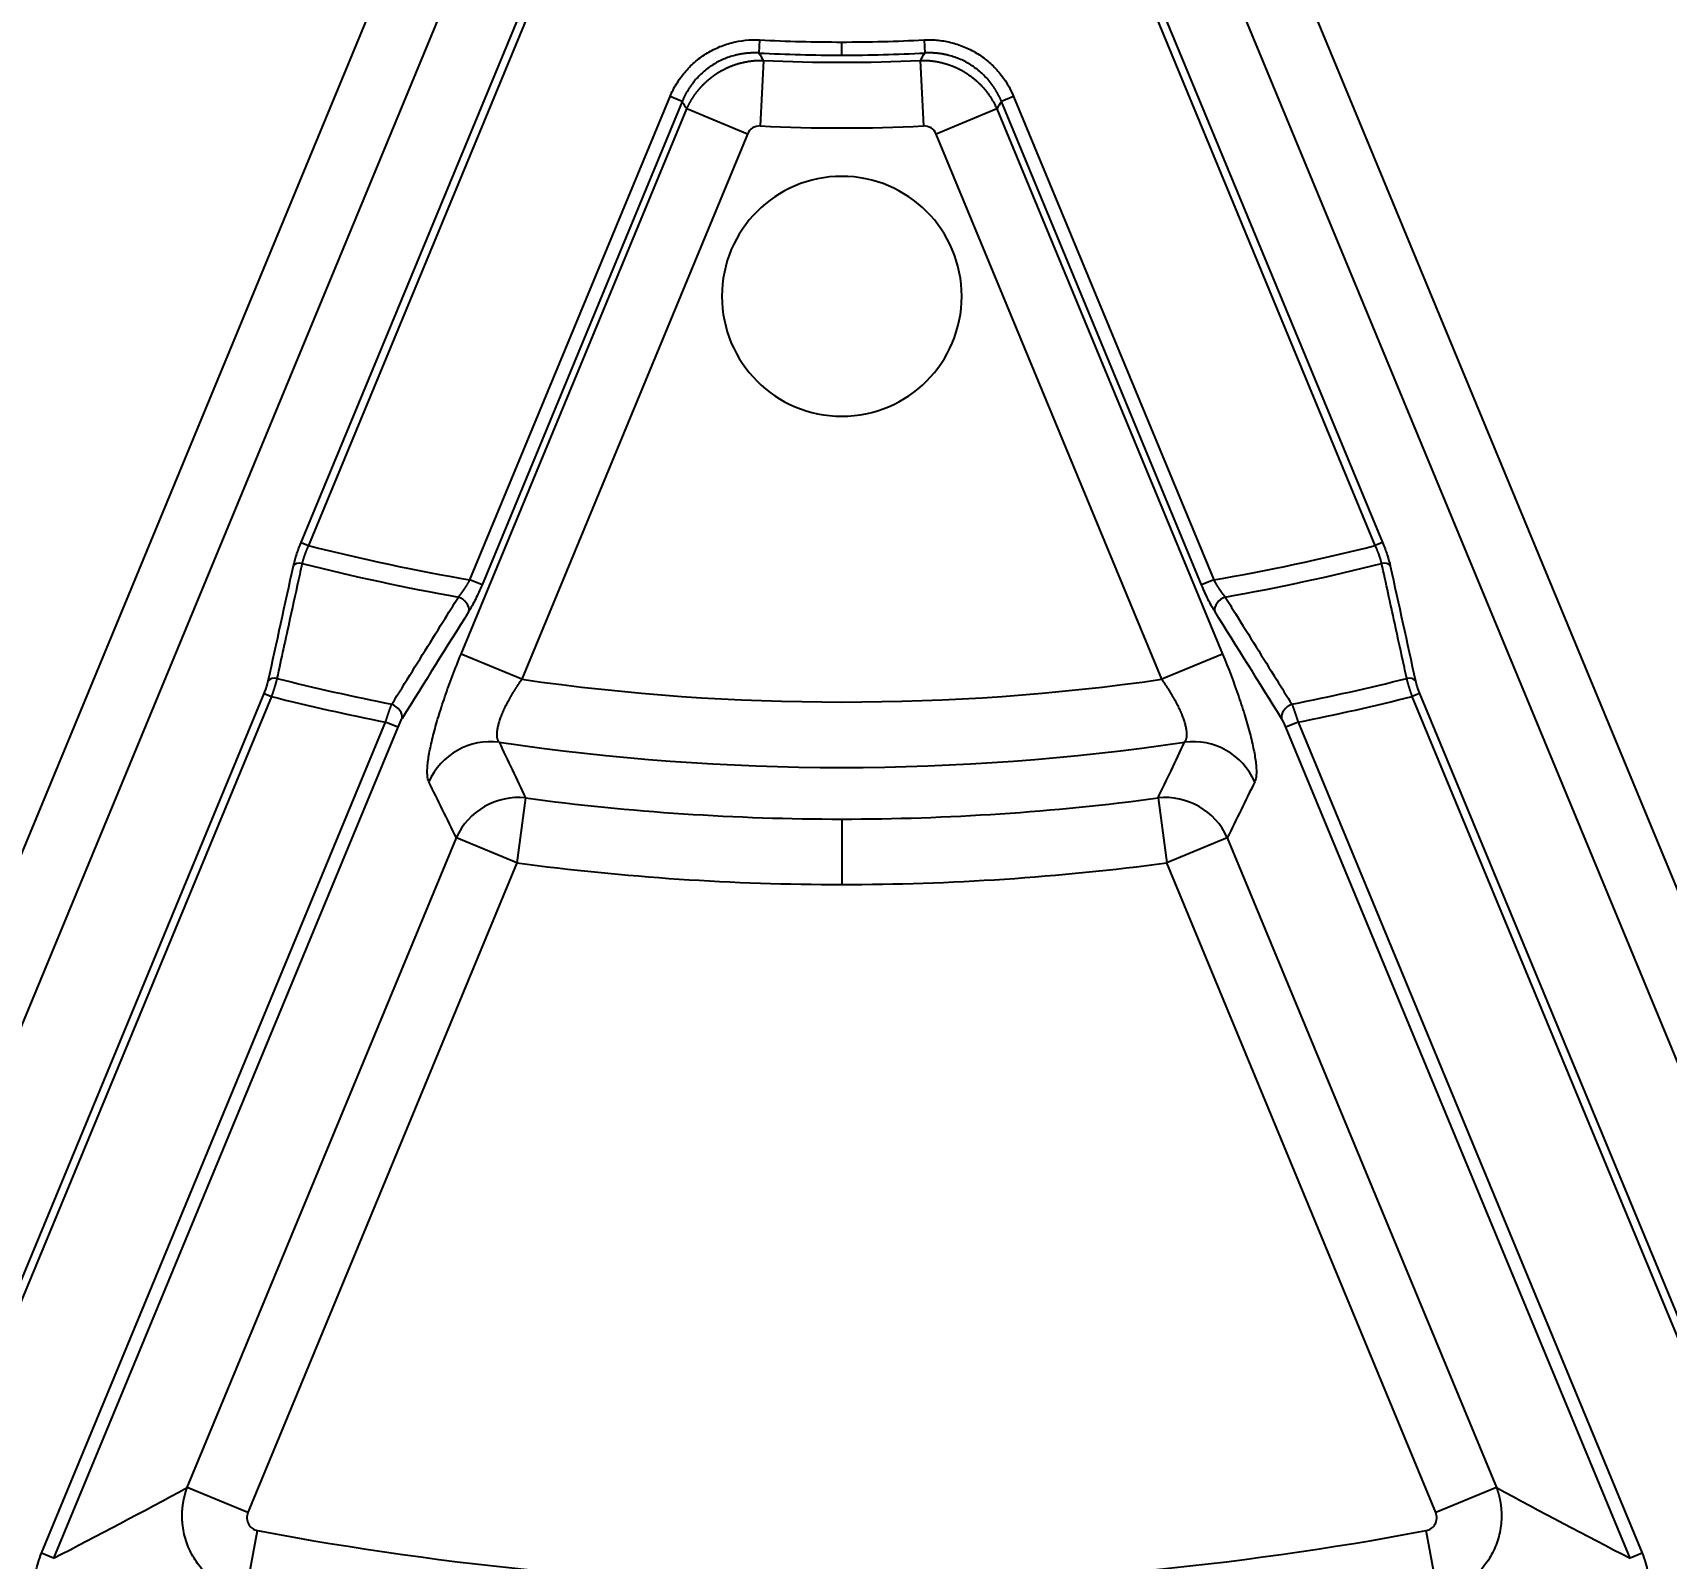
# Model space of a CAD drawing. Header units: millimetres. Extents: x 18 to 755, y 19 to 576.
# Drawn here: x 566.8 to 628.1, y 119.1 to 176.4 of the extents above; entities that cross this region are included whole.
import ezdxf

# ---------------------------------------------------------------- set-up
doc = ezdxf.new("R2010")
doc.units = ezdxf.units.MM
doc.layers.add('1', color=7, linetype='Continuous', true_color=0xffffff)
doc.styles.add('Arial', font='Arial')
doc.dimstyles.get("Standard").update_dxf_attribs({"dimtxt": 0.18, "dimasz": 0.18, "dimexe": 0.18, "dimexo": 0.0625, "dimgap": 0.09, "dimtad": 0, "dimtih": 1, "dimtoh": 1, "dimdec": 4, "dimzin": 0, "dimdsep": 46, "dimtxsty": 'Standard', "dimcen": 0.09, "dimadec": 0, "dimazin": 0, "dimtfac": 1, "dimtdec": 4, "dimtofl": 0, "dimtmove": 0, "dimatfit": 3, "dimfxl": 1, "dimtolj": 1, "dimtzin": 0, "dimarcsym": 0})

# ---------------------------------------------------------------- blocks, each defined once
blk = doc.blocks.new('_U0')
at = {"layer": '1', "color": 18, "linetype": 'Continuous', "lineweight": 13}
for p, q in [((700.69, 329.267), (735.405, 360.387)), ((493.69, 143.7), (700.69, 329.267)), ((493.69, 143.7), (695.478, 324.594))]:
    blk.add_line(p, q, dxfattribs=at)
at = {"layer": '1', "color": 18}
for points in [[(696.257, 323.726), (694.699, 325.463), (700.69, 329.267)], [(498.124, 149.241), (499.681, 147.504), (493.69, 143.7)]]:
    blk.add_solid(points, dxfattribs=at)
at = {"layer": 'Defpoints', "color": 0}
for p in [(700.69, 329.267), (493.69, 143.7)]:
    blk.add_point(p, dxfattribs=at)
at = {"layer": '1', "color": 18, "lineweight": -3, "insert": (708.25, 350.86), "char_height": 7, "attachment_point": 1, "rotation": 41.87487, "style": 'Arial'}
blk.add_mtext('\\A1;%%c278', dxfattribs=at)

msp = doc.modelspace()

# ---------------------------------------------------------------- linework, layer by layer
at = {"layer": '1', "color": 7, "lineweight": -3}
for p, q in [((558.012, 125.305), (582.784, 185.114)), ((611.598, 185.114), (636.372, 125.306)), ((585.059, 184.172), (560.286, 124.363)), ((634.098, 124.364), (609.323, 184.172)), ((576.9, 157.247), (586.782, 181.104)), ((587.055, 180.991), (577.173, 157.134)), ((617.21, 157.134), (607.327, 180.992)), ((607.6, 181.105), (617.483, 157.247)), ((594.104, 176.1), (594.079, 175.608)), ((597.19, 175.529), (597.19, 176.021)), ((600.276, 176.1), (600.302, 175.608)), ((594.246, 175.332), (594.127, 172.873)), ((600.135, 175.332), (600.253, 172.873)), ((582.903, 153.059), (591.374, 173.511)), ((583.234, 155.847), (590.744, 173.977)), ((591.198, 173.788), (583.689, 155.658)), ((591.198, 173.788), (590.744, 173.977)), ((593.649, 172.569), (591.374, 173.511)), ((603.006, 173.511), (600.732, 172.569)), ((603.006, 173.511), (611.478, 153.059)), ((603.637, 173.977), (603.182, 173.788)), ((610.691, 155.658), (603.182, 173.788)), ((603.637, 173.977), (611.146, 155.847)), ((593.649, 172.569), (585.177, 152.117)), ((609.203, 152.117), (600.732, 172.569)), ((576.9, 157.247), (577.173, 157.134)), ((617.483, 157.247), (617.21, 157.134)), ((583.689, 155.658), (583.234, 155.847)), ((611.146, 155.847), (610.691, 155.658)), ((585.177, 152.117), (582.903, 153.059)), ((611.478, 153.059), (609.203, 152.117)), ((562.347, 119.806), (575.51, 151.586)), ((575.783, 151.473), (562.62, 119.693)), ((575.51, 151.586), (575.783, 151.473)), ((618.873, 151.587), (618.6, 151.474)), ((631.764, 119.694), (618.6, 151.474)), ((618.873, 151.587), (632.037, 119.808)), ((567.157, 119.334), (580.068, 150.508)), ((580.523, 150.319), (567.611, 119.146)), ((580.523, 150.319), (580.068, 150.508)), ((614.312, 150.508), (613.857, 150.319)), ((626.769, 119.146), (613.857, 150.319)), ((614.312, 150.508), (627.224, 119.334)), ((585.323, 147.666), (584.998, 145.234)), ((609.057, 147.666), (609.382, 145.234)), ((597.19, 146.877), (597.19, 144.423)), ((572.627, 121.8), (582.724, 146.176)), ((584.998, 145.234), (582.724, 146.176)), ((611.657, 146.176), (609.382, 145.234)), ((611.657, 146.176), (621.753, 121.8)), ((584.998, 145.234), (574.902, 120.858)), ((619.478, 120.858), (609.382, 145.234)), ((574.902, 120.858), (572.627, 121.8)), ((621.753, 121.8), (619.478, 120.858)), ((574.809, 117.766), (575.266, 120.185)), ((619.571, 117.766), (619.115, 120.185)), ((567.611, 119.146), (567.157, 119.334)), ((627.224, 119.334), (626.769, 119.146))]:
    msp.add_line(p, q, dxfattribs=at)
for centre, radius, start, end in [((597.19, 236.483), 136.863, 90, 270), ((597.19, 236.483), 136.863, 270, 90), ((597.19, 236.483), 129, 90, 270), ((597.19, 236.483), 129, 270, 90), ((597.19, 236.483), 60.462, 267.07411, 270), ((597.19, 236.483), 60.462, 270, 272.92589), ((597.19, 236.483), 60.954, 267.07411, 270), ((597.19, 236.483), 60.954, 270, 272.92589), ((597.19, 236.483), 61.223, 267.24318, 272.75682), ((597.19, 236.483), 63.685, 267.24318, 272.75682), ((597.19, 166.483), 4.5, 90, 270), ((597.19, 166.483), 4.5, 270, 90), ((597.19, 236.483), 81.836, 255.84186, 260.18087), ((597.19, 236.483), 81.836, 279.81913, 284.16), ((597.19, 236.483), 82.543, 255.79553, 259.96114), ((597.19, 236.483), 82.543, 280.03886, 284.20633), ((597.19, 236.483), 86.957, 255.88956, 258.80048), ((597.19, 236.483), 85.218, 261.89616, 278.10384), ((597.19, 236.483), 86.957, 281.19952, 284.1123), ((597.19, 236.483), 87.664, 255.86573, 258.73711), ((597.19, 236.483), 87.664, 281.26289, 284.13612), ((597.19, 236.483), 87.672, 261.56378, 278.43622), ((597.19, 236.483), 89.607, 262.38976, 270), ((597.19, 236.483), 89.607, 270, 277.61024), ((597.19, 236.483), 92.061, 262.38976, 270), ((597.19, 236.483), 92.061, 270, 277.61024), ((597.19, 236.483), 118.347, 259.32387, 270), ((597.19, 236.483), 118.347, 270, 280.67613)]:
    msp.add_arc(centre, radius, start, end, dxfattribs=at)
for centre, major_axis, ratio, start_param, end_param in [((576.884, 156.259), (-0.293, 0.064), 0.706921, 4.689487, 6.035138), ((617.499, 156.259), (0.293, 0.064), 0.706921, 0.248047, 1.593699), ((582.74, 154.856), (0.424, -0.264), 0.680219, 0.239171, 1.837432), ((611.64, 154.856), (0.424, 0.264), 0.680219, 1.304161, 2.902421), ((575.939, 151.944), (-0.293, 0.064), 0.706939, 4.69064, 6.035132), ((618.444, 151.945), (0.293, 0.064), 0.706939, 0.248054, 1.592545), ((580.232, 150.836), (0.424, -0.265), 0.68293, 0.240014, 1.824468), ((614.148, 150.836), (0.424, 0.265), 0.68293, 1.317125, 2.901578), ((583.968, 147.333), (-2.248, -1.094), 0.973356, 4.12456, 5.424007), ((610.412, 147.333), (-2.248, 1.094), 0.973356, 4.000771, 5.300217), ((584.998, 145.234), (-2.241, -1.109), 0.973638, 4.132485, 5.417898), ((609.382, 145.234), (-2.241, 1.109), 0.973638, 4.00688, 5.292293)]:
    msp.add_ellipse(centre, major_axis=major_axis, ratio=ratio, start_param=start_param, end_param=end_param, dxfattribs=at)
for points, knots in [([(590.744, 173.977), (590.812, 174.141), (590.892, 174.299), (591.076, 174.603), (591.18, 174.748), (591.407, 175.017), (591.53, 175.143), (591.795, 175.374), (591.939, 175.482), (592.238, 175.67), (592.393, 175.752), (592.716, 175.891), (592.884, 175.949), (593.399, 176.083), (593.748, 176.118), (594.104, 176.1)], [0, 0, 0, 0, 0.125, 0.125, 0.25, 0.25, 0.375, 0.375, 0.5, 0.5, 0.625, 0.625, 0.75, 0.75, 1, 1, 1, 1]), ([(600.276, 176.1), (600.454, 176.109), (600.631, 176.105), (600.984, 176.069), (601.16, 176.037), (601.501, 175.948), (601.667, 175.891), (601.99, 175.75), (602.148, 175.667), (602.447, 175.478), (602.588, 175.373), (602.852, 175.141), (602.977, 175.014), (603.319, 174.606), (603.501, 174.306), (603.637, 173.977)], [0, 0, 0, 0, 0.125, 0.125, 0.25, 0.25, 0.375, 0.375, 0.5, 0.5, 0.625, 0.625, 0.75, 0.75, 1, 1, 1, 1]), ([(594.079, 175.608), (594.07, 175.609), (594.052, 175.61), (594.025, 175.611), (593.998, 175.612), (593.971, 175.612), (593.944, 175.613), (593.918, 175.613), (593.891, 175.613), (593.864, 175.613), (593.838, 175.612), (593.811, 175.611), (593.785, 175.61), (593.759, 175.609), (593.732, 175.607), (593.706, 175.606), (593.68, 175.604), (593.654, 175.601), (593.628, 175.599), (593.602, 175.596), (593.576, 175.594), (593.551, 175.59), (593.525, 175.587), (593.5, 175.584), (593.474, 175.58), (593.449, 175.576), (593.424, 175.572), (593.399, 175.568), (593.374, 175.563), (593.349, 175.558), (593.324, 175.554), (593.3, 175.548), (593.276, 175.543), (593.251, 175.538), (593.227, 175.532), (593.203, 175.526), (593.113, 175.503), (592.959, 175.457), (592.747, 175.375), (592.542, 175.277), (592.347, 175.165), (592.161, 175.037), (591.985, 174.895), (591.819, 174.738), (591.705, 174.613), (591.635, 174.527), (591.603, 174.487), (591.572, 174.446), (591.541, 174.404), (591.51, 174.361), (591.48, 174.318), (591.451, 174.273), (591.423, 174.228), (591.395, 174.182), (591.367, 174.135), (591.341, 174.088), (591.315, 174.04), (591.29, 173.991), (591.266, 173.941), (591.242, 173.891), (591.22, 173.84), (591.206, 173.806), (591.198, 173.788)], [0, 0, 0, 0, 0.007422, 0.014832, 0.022228, 0.029611, 0.03698, 0.044335, 0.051675, 0.059001, 0.06631, 0.073604, 0.080881, 0.088141, 0.095384, 0.10261, 0.109817, 0.117007, 0.124177, 0.131328, 0.13846, 0.145571, 0.152663, 0.159734, 0.166783, 0.173811, 0.180818, 0.187802, 0.194764, 0.201703, 0.208618, 0.215511, 0.222379, 0.229223, 0.236043, 0.242838, 0.249607, 0.312539, 0.375233, 0.437516, 0.499226, 0.560955, 0.623267, 0.685997, 0.748976, 0.763013, 0.777158, 0.791406, 0.805755, 0.820202, 0.834744, 0.849378, 0.8641, 0.878907, 0.893795, 0.908762, 0.923803, 0.938915, 0.954095, 0.969338, 0.984641, 1, 1, 1, 1]), ([(603.182, 173.788), (603.178, 173.797), (603.172, 173.813), (603.161, 173.838), (603.15, 173.863), (603.139, 173.887), (603.128, 173.912), (603.117, 173.936), (603.105, 173.96), (603.094, 173.984), (603.082, 174.008), (603.069, 174.031), (603.057, 174.055), (603.045, 174.078), (603.032, 174.101), (603.019, 174.124), (603.006, 174.147), (602.993, 174.169), (602.98, 174.192), (602.966, 174.214), (602.953, 174.236), (602.939, 174.258), (602.925, 174.279), (602.911, 174.301), (602.897, 174.322), (602.882, 174.343), (602.868, 174.364), (602.853, 174.385), (602.838, 174.406), (602.823, 174.426), (602.808, 174.446), (602.793, 174.466), (602.778, 174.486), (602.763, 174.505), (602.747, 174.525), (602.732, 174.544), (602.673, 174.615), (602.565, 174.735), (602.399, 174.891), (602.223, 175.034), (602.038, 175.162), (601.843, 175.275), (601.639, 175.373), (601.426, 175.456), (601.264, 175.505), (601.157, 175.531), (601.106, 175.543), (601.056, 175.554), (601.005, 175.564), (600.953, 175.573), (600.901, 175.581), (600.848, 175.588), (600.795, 175.595), (600.741, 175.6), (600.687, 175.605), (600.633, 175.608), (600.578, 175.611), (600.523, 175.613), (600.468, 175.613), (600.413, 175.613), (600.357, 175.611), (600.32, 175.609), (600.302, 175.608)], [0, 0, 0, 0, 0.007423, 0.014834, 0.022232, 0.029616, 0.036986, 0.044342, 0.051683, 0.059008, 0.066318, 0.073613, 0.08089, 0.088151, 0.095394, 0.10262, 0.109828, 0.117017, 0.124188, 0.131339, 0.13847, 0.145582, 0.152673, 0.159743, 0.166793, 0.17382, 0.180826, 0.18781, 0.194771, 0.201709, 0.208624, 0.215516, 0.222383, 0.229226, 0.236045, 0.242839, 0.249607, 0.31255, 0.375247, 0.437527, 0.499226, 0.560966, 0.623281, 0.686008, 0.748976, 0.763016, 0.777162, 0.791412, 0.805763, 0.820211, 0.834754, 0.849388, 0.864111, 0.878918, 0.893806, 0.908772, 0.923812, 0.938923, 0.954101, 0.969343, 0.984643, 1, 1, 1, 1]), ([(591.374, 173.511), (591.378, 173.52), (591.385, 173.537), (591.397, 173.563), (591.409, 173.588), (591.421, 173.613), (591.433, 173.639), (591.445, 173.664), (591.458, 173.689), (591.471, 173.714), (591.484, 173.739), (591.498, 173.763), (591.512, 173.788), (591.525, 173.812), (591.54, 173.837), (591.554, 173.861), (591.568, 173.885), (591.583, 173.908), (591.598, 173.932), (591.613, 173.956), (591.629, 173.979), (591.644, 174.002), (591.66, 174.025), (591.676, 174.048), (591.692, 174.071), (591.709, 174.093), (591.725, 174.116), (591.742, 174.138), (591.759, 174.16), (591.776, 174.182), (591.794, 174.204), (591.811, 174.225), (591.829, 174.246), (591.847, 174.267), (591.865, 174.288), (591.883, 174.309), (591.901, 174.329), (591.92, 174.35), (591.938, 174.37), (591.957, 174.39), (591.976, 174.409), (591.995, 174.429), (592.014, 174.448), (592.034, 174.467), (592.053, 174.486), (592.073, 174.505), (592.093, 174.523), (592.112, 174.541), (592.132, 174.559), (592.152, 174.577), (592.173, 174.595), (592.193, 174.612), (592.213, 174.629), (592.234, 174.646), (592.254, 174.663), (592.275, 174.679), (592.296, 174.696), (592.317, 174.712), (592.338, 174.727), (592.359, 174.743), (592.38, 174.758), (592.401, 174.773), (592.422, 174.788), (592.443, 174.803), (592.465, 174.817), (592.486, 174.832), (592.507, 174.846), (592.535, 174.864), (592.57, 174.885), (592.612, 174.91), (592.654, 174.935), (592.697, 174.959), (592.74, 174.982), (592.784, 175.005), (592.829, 175.027), (592.875, 175.049), (592.92, 175.07), (592.967, 175.09), (593.014, 175.11), (593.061, 175.129), (593.109, 175.147), (593.158, 175.164), (593.207, 175.181), (593.256, 175.196), (593.306, 175.211), (593.356, 175.226), (593.406, 175.239), (593.457, 175.252), (593.508, 175.263), (593.56, 175.274), (593.612, 175.284), (593.664, 175.293), (593.716, 175.301), (593.769, 175.308), (593.821, 175.315), (593.874, 175.32), (593.927, 175.325), (593.98, 175.328), (594.033, 175.331), (594.086, 175.332), (594.139, 175.333), (594.192, 175.333), (594.228, 175.332), (594.246, 175.332)], [0, 0, 0, 0, 0.007804, 0.01561, 0.023418, 0.031225, 0.039033, 0.046841, 0.054648, 0.062454, 0.070258, 0.078061, 0.085861, 0.093658, 0.101452, 0.109243, 0.117029, 0.124811, 0.132588, 0.14036, 0.148125, 0.155885, 0.163638, 0.171383, 0.179122, 0.186852, 0.194574, 0.202287, 0.209992, 0.217686, 0.225371, 0.233045, 0.240709, 0.248361, 0.256002, 0.26363, 0.271247, 0.27885, 0.286441, 0.294018, 0.301581, 0.30913, 0.316664, 0.324184, 0.331687, 0.339176, 0.346648, 0.354103, 0.361542, 0.368964, 0.376368, 0.383755, 0.391123, 0.398473, 0.405804, 0.413116, 0.420408, 0.427681, 0.434934, 0.442166, 0.449378, 0.456569, 0.463739, 0.470887, 0.478014, 0.485118, 0.4922, 0.49926, 0.51263, 0.52608, 0.539607, 0.553211, 0.566889, 0.580639, 0.59446, 0.608348, 0.622302, 0.63632, 0.650399, 0.664537, 0.678732, 0.692981, 0.707282, 0.721631, 0.736028, 0.750468, 0.76495, 0.77947, 0.794026, 0.808616, 0.823236, 0.837883, 0.852555, 0.867249, 0.881962, 0.896691, 0.911433, 0.926185, 0.940945, 0.955709, 0.970475, 0.98524, 1, 1, 1, 1]), ([(600.135, 175.332), (600.144, 175.332), (600.163, 175.332), (600.191, 175.333), (600.219, 175.333), (600.247, 175.333), (600.275, 175.333), (600.303, 175.332), (600.331, 175.331), (600.36, 175.33), (600.388, 175.329), (600.416, 175.327), (600.444, 175.325), (600.472, 175.323), (600.5, 175.321), (600.528, 175.318), (600.555, 175.315), (600.583, 175.312), (600.611, 175.308), (600.639, 175.305), (600.667, 175.301), (600.694, 175.297), (600.722, 175.292), (600.749, 175.287), (600.777, 175.282), (600.804, 175.277), (600.832, 175.272), (600.859, 175.266), (600.886, 175.26), (600.913, 175.254), (600.94, 175.247), (600.967, 175.241), (600.994, 175.234), (601.02, 175.227), (601.047, 175.219), (601.073, 175.212), (601.1, 175.204), (601.126, 175.196), (601.152, 175.188), (601.178, 175.179), (601.204, 175.17), (601.23, 175.161), (601.256, 175.152), (601.281, 175.143), (601.306, 175.133), (601.332, 175.124), (601.357, 175.114), (601.382, 175.103), (601.406, 175.093), (601.431, 175.082), (601.456, 175.072), (601.48, 175.061), (601.504, 175.05), (601.528, 175.038), (601.552, 175.027), (601.576, 175.015), (601.599, 175.003), (601.623, 174.991), (601.646, 174.979), (601.669, 174.967), (601.692, 174.954), (601.714, 174.942), (601.737, 174.929), (601.759, 174.916), (601.782, 174.903), (601.804, 174.889), (601.825, 174.876), (601.853, 174.858), (601.888, 174.836), (601.928, 174.809), (601.968, 174.781), (602.008, 174.753), (602.048, 174.724), (602.088, 174.693), (602.127, 174.662), (602.166, 174.631), (602.204, 174.598), (602.242, 174.565), (602.28, 174.531), (602.317, 174.496), (602.354, 174.46), (602.391, 174.424), (602.427, 174.386), (602.462, 174.349), (602.497, 174.31), (602.531, 174.271), (602.565, 174.231), (602.598, 174.19), (602.63, 174.149), (602.662, 174.107), (602.693, 174.064), (602.723, 174.021), (602.753, 173.977), (602.782, 173.933), (602.81, 173.888), (602.838, 173.842), (602.864, 173.796), (602.89, 173.75), (602.915, 173.703), (602.939, 173.656), (602.963, 173.608), (602.985, 173.56), (602.999, 173.527), (603.006, 173.511)], [0, 0, 0, 0, 0.007804, 0.01561, 0.023416, 0.031224, 0.039031, 0.046838, 0.054645, 0.062451, 0.070255, 0.078057, 0.085857, 0.093654, 0.101448, 0.109238, 0.117024, 0.124806, 0.132583, 0.140354, 0.148119, 0.155879, 0.163631, 0.171377, 0.179115, 0.186845, 0.194567, 0.202281, 0.209985, 0.217679, 0.225364, 0.233038, 0.240702, 0.248354, 0.255995, 0.263623, 0.27124, 0.278844, 0.286434, 0.294011, 0.301575, 0.309124, 0.316658, 0.324177, 0.331681, 0.33917, 0.346642, 0.354098, 0.361537, 0.368959, 0.376363, 0.38375, 0.391118, 0.398468, 0.4058, 0.413112, 0.420405, 0.427678, 0.434931, 0.442164, 0.449376, 0.456567, 0.463737, 0.470886, 0.478012, 0.485117, 0.4922, 0.49926, 0.512629, 0.526078, 0.539605, 0.553208, 0.566886, 0.580635, 0.594455, 0.608343, 0.622297, 0.636314, 0.650393, 0.664531, 0.678726, 0.692974, 0.707275, 0.721624, 0.736021, 0.750461, 0.764943, 0.779463, 0.79402, 0.808609, 0.823229, 0.837877, 0.852549, 0.867243, 0.881957, 0.896686, 0.911429, 0.926182, 0.940942, 0.955707, 0.970474, 0.985239, 1, 1, 1, 1]), ([(594.127, 172.873), (594.026, 172.877), (593.924, 172.851), (593.754, 172.743), (593.687, 172.663), (593.649, 172.569)], [0, 0, 0, 0, 0.5, 0.5, 1, 1, 1, 1]), ([(600.732, 172.569), (600.693, 172.663), (600.625, 172.743), (600.455, 172.851), (600.355, 172.877), (600.253, 172.873)], [0, 0, 0, 0, 0.5, 0.5, 1, 1, 1, 1]), ([(576.611, 156.372), (576.637, 156.491), (576.676, 156.629), (576.775, 156.928), (576.834, 157.088), (576.9, 157.247)], [0, 0, 0, 0, 0.5, 0.5, 1, 1, 1, 1]), ([(577.173, 157.134), (577.171, 157.129), (577.167, 157.119), (577.16, 157.105), (577.154, 157.091), (577.147, 157.077), (577.141, 157.063), (577.135, 157.049), (577.129, 157.035), (577.123, 157.021), (577.117, 157.007), (577.111, 156.993), (577.105, 156.979), (577.099, 156.965), (577.094, 156.951), (577.088, 156.937), (577.082, 156.924), (577.077, 156.91), (577.071, 156.896), (577.066, 156.883), (577.061, 156.869), (577.056, 156.856), (577.051, 156.842), (577.046, 156.829), (577.041, 156.816), (577.036, 156.803), (577.031, 156.79), (577.027, 156.777), (577.022, 156.764), (577.018, 156.751), (577.013, 156.738), (577.009, 156.725), (577.005, 156.713), (577.001, 156.7), (576.997, 156.688), (576.993, 156.676), (576.989, 156.664), (576.985, 156.652), (576.981, 156.64), (576.978, 156.628), (576.974, 156.616), (576.971, 156.604), (576.968, 156.593), (576.964, 156.581), (576.961, 156.57), (576.958, 156.559), (576.955, 156.548), (576.952, 156.537), (576.95, 156.526), (576.947, 156.516), (576.945, 156.505), (576.942, 156.495), (576.94, 156.484), (576.938, 156.474), (576.936, 156.468), (576.936, 156.464)], [0, 0, 0, 0, 0.019721, 0.039404, 0.05905, 0.078658, 0.09823, 0.117765, 0.137263, 0.156725, 0.176152, 0.195542, 0.214898, 0.234218, 0.253504, 0.272755, 0.291972, 0.311155, 0.330305, 0.349421, 0.368504, 0.387555, 0.406574, 0.42556, 0.444515, 0.463438, 0.48233, 0.501191, 0.520022, 0.538823, 0.557593, 0.576334, 0.595047, 0.61373, 0.632384, 0.651011, 0.669609, 0.68818, 0.706724, 0.72524, 0.743731, 0.762195, 0.780633, 0.799046, 0.817433, 0.835796, 0.854134, 0.872448, 0.890738, 0.909005, 0.927249, 0.94547, 0.963668, 0.981845, 1, 1, 1, 1]), ([(617.447, 156.465), (617.447, 156.468), (617.445, 156.475), (617.443, 156.485), (617.441, 156.495), (617.438, 156.506), (617.436, 156.516), (617.433, 156.527), (617.43, 156.538), (617.428, 156.549), (617.425, 156.56), (617.422, 156.571), (617.419, 156.582), (617.415, 156.593), (617.412, 156.605), (617.409, 156.617), (617.405, 156.628), (617.402, 156.64), (617.398, 156.652), (617.394, 156.664), (617.39, 156.676), (617.386, 156.689), (617.382, 156.701), (617.378, 156.714), (617.374, 156.726), (617.37, 156.739), (617.365, 156.752), (617.361, 156.764), (617.356, 156.777), (617.352, 156.79), (617.347, 156.803), (617.342, 156.817), (617.337, 156.83), (617.332, 156.843), (617.327, 156.857), (617.322, 156.87), (617.317, 156.883), (617.311, 156.897), (617.306, 156.911), (617.301, 156.924), (617.295, 156.938), (617.289, 156.952), (617.284, 156.966), (617.278, 156.98), (617.272, 156.994), (617.266, 157.008), (617.26, 157.021), (617.254, 157.036), (617.248, 157.05), (617.242, 157.064), (617.236, 157.078), (617.229, 157.092), (617.223, 157.106), (617.216, 157.12), (617.212, 157.129), (617.21, 157.134)], [0, 0, 0, 0, 0.018155, 0.036332, 0.05453, 0.072751, 0.090995, 0.109262, 0.127552, 0.145866, 0.164204, 0.182567, 0.200954, 0.219367, 0.237805, 0.256269, 0.27476, 0.293276, 0.31182, 0.330391, 0.348989, 0.367616, 0.38627, 0.404953, 0.423666, 0.442407, 0.461177, 0.479978, 0.498809, 0.51767, 0.536562, 0.555485, 0.57444, 0.593426, 0.612445, 0.631496, 0.650579, 0.669695, 0.688845, 0.708028, 0.727245, 0.746496, 0.765782, 0.785102, 0.804458, 0.823848, 0.843275, 0.862737, 0.882235, 0.90177, 0.921342, 0.94095, 0.960596, 0.980279, 1, 1, 1, 1]), ([(617.483, 157.247), (617.549, 157.088), (617.608, 156.93), (617.707, 156.63), (617.746, 156.491), (617.772, 156.372)], [0, 0, 0, 0, 0.5, 0.5, 1, 1, 1, 1]), ([(576.936, 156.464), (576.905, 156.326), (576.875, 156.188), (576.724, 155.497), (576.603, 154.944), (576.318, 153.644), (576.154, 152.897), (575.991, 152.15)], [0, 0, 0, 0, 0.096089, 0.096089, 0.480447, 0.480447, 1, 1, 1, 1]), ([(618.392, 152.151), (618.362, 152.289), (618.332, 152.427), (618.18, 153.118), (618.059, 153.671), (617.775, 154.971), (617.611, 155.718), (617.447, 156.465)], [0, 0, 0, 0, 0.096089, 0.096089, 0.480447, 0.480447, 1, 1, 1, 1]), ([(582.802, 155.204), (582.805, 155.208), (582.81, 155.215), (582.819, 155.225), (582.828, 155.235), (582.837, 155.246), (582.846, 155.257), (582.855, 155.268), (582.864, 155.279), (582.873, 155.291), (582.882, 155.302), (582.891, 155.314), (582.9, 155.326), (582.909, 155.338), (582.918, 155.35), (582.927, 155.363), (582.937, 155.375), (582.946, 155.388), (582.955, 155.4), (582.964, 155.413), (582.974, 155.426), (582.983, 155.439), (582.992, 155.452), (583.001, 155.466), (583.011, 155.479), (583.023, 155.497), (583.037, 155.518), (583.055, 155.544), (583.072, 155.57), (583.089, 155.597), (583.105, 155.624), (583.122, 155.651), (583.138, 155.678), (583.155, 155.706), (583.171, 155.734), (583.187, 155.762), (583.203, 155.79), (583.219, 155.818), (583.229, 155.837), (583.234, 155.847)], [0, 0, 0, 0, 0.020849, 0.041697, 0.062546, 0.083393, 0.104241, 0.125088, 0.145935, 0.166781, 0.187627, 0.208473, 0.229318, 0.250163, 0.271007, 0.291851, 0.312695, 0.333538, 0.354381, 0.375223, 0.396065, 0.416907, 0.437748, 0.458588, 0.479428, 0.500268, 0.538954, 0.577595, 0.616191, 0.654744, 0.693255, 0.731726, 0.770158, 0.808552, 0.846909, 0.885232, 0.92352, 0.961776, 1, 1, 1, 1]), ([(611.146, 155.847), (611.149, 155.842), (611.154, 155.832), (611.162, 155.817), (611.171, 155.802), (611.179, 155.787), (611.188, 155.772), (611.196, 155.757), (611.205, 155.741), (611.215, 155.725), (611.224, 155.71), (611.233, 155.694), (611.243, 155.677), (611.253, 155.661), (611.263, 155.645), (611.273, 155.628), (611.283, 155.611), (611.294, 155.595), (611.305, 155.578), (611.316, 155.561), (611.327, 155.544), (611.338, 155.527), (611.349, 155.51), (611.362, 155.49), (611.377, 155.468), (611.394, 155.443), (611.411, 155.419), (611.428, 155.395), (611.445, 155.372), (611.462, 155.349), (611.479, 155.327), (611.496, 155.305), (611.512, 155.284), (611.529, 155.263), (611.546, 155.243), (611.562, 155.223), (611.573, 155.211), (611.579, 155.204)], [0, 0, 0, 0, 0.019473, 0.039254, 0.059344, 0.079744, 0.100453, 0.121472, 0.142801, 0.16444, 0.186391, 0.208651, 0.231224, 0.254107, 0.277302, 0.300809, 0.324627, 0.348758, 0.373202, 0.397957, 0.423026, 0.448408, 0.474102, 0.50011, 0.538421, 0.576756, 0.615114, 0.653496, 0.691902, 0.730331, 0.768783, 0.80726, 0.84576, 0.884284, 0.922832, 0.961404, 1, 1, 1, 1]), ([(580.301, 151.182), (580.43, 151.389), (580.558, 151.596), (581.202, 152.63), (581.717, 153.458), (582.422, 154.593), (582.612, 154.898), (582.802, 155.204)], [0, 0, 0, 0, 0.154458, 0.154458, 0.772291, 0.772291, 1, 1, 1, 1]), ([(583.689, 155.658), (583.61, 155.469), (583.527, 155.286), (583.358, 154.947), (583.274, 154.795), (583.195, 154.668)], [0, 0, 0, 0, 0.5, 0.5, 1, 1, 1, 1]), ([(611.185, 154.668), (611.106, 154.795), (611.022, 154.947), (610.853, 155.286), (610.77, 155.469), (610.691, 155.658)], [0, 0, 0, 0, 0.5, 0.5, 1, 1, 1, 1]), ([(611.579, 155.204), (611.708, 154.997), (611.836, 154.789), (612.48, 153.752), (612.995, 152.924), (613.7, 151.792), (613.89, 151.487), (614.08, 151.182)], [0, 0, 0, 0, 0.154458, 0.154458, 0.772291, 0.772291, 1, 1, 1, 1]), ([(581.693, 148.275), (581.664, 148.335), (581.646, 148.418), (581.63, 148.628), (581.633, 148.756), (581.661, 149.053), (581.685, 149.221), (581.756, 149.591), (581.802, 149.797), (581.913, 150.234), (581.977, 150.464), (582.124, 150.947), (582.207, 151.203), (582.385, 151.72), (582.48, 151.983), (582.683, 152.517), (582.791, 152.789), (582.903, 153.059)], [0, 0, 0, 0, 0.125, 0.125, 0.25, 0.25, 0.375, 0.375, 0.5, 0.5, 0.625, 0.625, 0.75, 0.75, 0.875, 0.875, 1, 1, 1, 1]), ([(611.478, 153.059), (611.702, 152.518), (611.904, 151.985), (612.174, 151.202), (612.255, 150.951), (612.402, 150.469), (612.467, 150.237), (612.579, 149.797), (612.624, 149.595), (612.694, 149.224), (612.72, 149.054), (612.748, 148.756), (612.751, 148.63), (612.735, 148.419), (612.716, 148.335), (612.687, 148.275)], [0, 0, 0, 0, 0.25, 0.25, 0.375, 0.375, 0.5, 0.5, 0.625, 0.625, 0.75, 0.75, 0.875, 0.875, 1, 1, 1, 1]), ([(575.991, 152.15), (575.99, 152.146), (575.988, 152.139), (575.985, 152.127), (575.983, 152.115), (575.98, 152.104), (575.977, 152.091), (575.974, 152.079), (575.97, 152.067), (575.967, 152.054), (575.964, 152.041), (575.96, 152.028), (575.957, 152.015), (575.953, 152.002), (575.949, 151.988), (575.946, 151.975), (575.942, 151.961), (575.938, 151.947), (575.934, 151.933), (575.93, 151.918), (575.925, 151.904), (575.921, 151.889), (575.917, 151.875), (575.912, 151.86), (575.908, 151.845), (575.903, 151.83), (575.898, 151.814), (575.893, 151.799), (575.889, 151.784), (575.884, 151.768), (575.879, 151.752), (575.874, 151.736), (575.868, 151.721), (575.863, 151.705), (575.858, 151.688), (575.852, 151.672), (575.847, 151.656), (575.841, 151.64), (575.836, 151.623), (575.83, 151.607), (575.825, 151.59), (575.819, 151.574), (575.813, 151.557), (575.807, 151.54), (575.801, 151.524), (575.795, 151.507), (575.789, 151.49), (575.785, 151.479), (575.783, 151.473)], [0, 0, 0, 0, 0.020771, 0.041583, 0.062437, 0.083331, 0.104266, 0.125243, 0.146262, 0.167322, 0.188424, 0.209568, 0.230755, 0.251983, 0.273255, 0.294568, 0.315925, 0.337325, 0.358768, 0.380254, 0.401783, 0.423356, 0.444973, 0.466633, 0.488338, 0.510086, 0.531879, 0.553716, 0.575598, 0.597525, 0.619496, 0.641512, 0.663574, 0.68568, 0.707832, 0.73003, 0.752273, 0.774562, 0.796897, 0.819278, 0.841705, 0.864179, 0.886699, 0.909265, 0.931879, 0.954539, 0.977246, 1, 1, 1, 1]), ([(585.177, 152.117), (585.172, 152.109), (585.162, 152.094), (585.146, 152.072), (585.131, 152.05), (585.115, 152.028), (585.1, 152.006), (585.085, 151.984), (585.07, 151.962), (585.056, 151.94), (585.041, 151.918), (585.026, 151.896), (585.012, 151.875), (584.998, 151.853), (584.984, 151.831), (584.97, 151.81), (584.956, 151.788), (584.942, 151.767), (584.929, 151.745), (584.915, 151.724), (584.902, 151.703), (584.889, 151.682), (584.876, 151.661), (584.863, 151.639), (584.85, 151.619), (584.837, 151.598), (584.825, 151.577), (584.812, 151.556), (584.8, 151.535), (584.788, 151.515), (584.776, 151.494), (584.764, 151.474), (584.753, 151.454), (584.741, 151.434), (584.73, 151.413), (584.719, 151.393), (584.676, 151.316), (584.605, 151.184), (584.515, 151.001), (584.438, 150.826), (584.372, 150.659), (584.318, 150.499), (584.277, 150.35), (584.25, 150.212), (584.241, 150.122), (584.239, 150.068), (584.239, 150.046), (584.239, 150.023), (584.24, 150.002), (584.242, 149.981), (584.244, 149.961), (584.246, 149.941), (584.25, 149.922), (584.254, 149.904), (584.258, 149.886), (584.264, 149.869), (584.27, 149.853), (584.276, 149.838), (584.283, 149.823), (584.291, 149.809), (584.299, 149.795), (584.308, 149.783), (584.318, 149.771), (584.325, 149.764), (584.328, 149.76)], [0, 0, 0, 0, 0.00762, 0.015212, 0.022776, 0.030311, 0.037819, 0.045298, 0.052749, 0.060172, 0.067567, 0.074934, 0.082274, 0.089586, 0.096871, 0.104128, 0.111357, 0.11856, 0.125735, 0.132883, 0.140004, 0.147097, 0.154165, 0.161205, 0.168219, 0.175206, 0.182166, 0.189101, 0.196009, 0.202891, 0.209746, 0.216576, 0.22338, 0.230159, 0.236911, 0.243638, 0.25034, 0.314681, 0.377684, 0.439471, 0.500174, 0.562885, 0.625302, 0.687599, 0.749954, 0.762753, 0.775584, 0.788448, 0.801347, 0.814283, 0.827256, 0.840268, 0.853322, 0.866417, 0.879556, 0.89274, 0.90597, 0.919249, 0.932576, 0.945955, 0.959385, 0.972868, 0.986406, 1, 1, 1, 1]), ([(610.052, 149.76), (610.054, 149.762), (610.057, 149.765), (610.062, 149.771), (610.067, 149.776), (610.071, 149.782), (610.076, 149.788), (610.08, 149.794), (610.084, 149.8), (610.088, 149.806), (610.092, 149.813), (610.095, 149.819), (610.099, 149.826), (610.102, 149.833), (610.106, 149.84), (610.109, 149.848), (610.112, 149.855), (610.114, 149.863), (610.117, 149.871), (610.12, 149.879), (610.122, 149.887), (610.124, 149.895), (610.126, 149.904), (610.128, 149.912), (610.13, 149.921), (610.132, 149.93), (610.133, 149.939), (610.135, 149.948), (610.136, 149.958), (610.137, 149.967), (610.138, 149.977), (610.139, 149.987), (610.14, 149.996), (610.141, 150.007), (610.141, 150.017), (610.141, 150.027), (610.142, 150.038), (610.142, 150.048), (610.142, 150.059), (610.141, 150.07), (610.141, 150.081), (610.139, 150.127), (610.13, 150.213), (610.103, 150.35), (610.062, 150.5), (610.008, 150.66), (609.942, 150.827), (609.865, 151.002), (609.775, 151.185), (609.7, 151.324), (609.649, 151.416), (609.626, 151.457), (609.602, 151.499), (609.577, 151.541), (609.551, 151.584), (609.526, 151.627), (609.499, 151.67), (609.472, 151.713), (609.444, 151.757), (609.416, 151.801), (609.387, 151.846), (609.358, 151.89), (609.328, 151.935), (609.298, 151.98), (609.267, 152.026), (609.235, 152.071), (609.214, 152.101), (609.203, 152.117)], [0, 0, 0, 0, 0.006471, 0.012929, 0.019375, 0.025808, 0.032228, 0.038637, 0.045033, 0.051418, 0.057791, 0.064152, 0.070501, 0.07684, 0.083167, 0.089483, 0.095788, 0.102083, 0.108367, 0.11464, 0.120903, 0.127156, 0.133399, 0.139632, 0.145856, 0.15207, 0.158275, 0.16447, 0.170656, 0.176834, 0.183003, 0.189163, 0.195314, 0.201458, 0.207593, 0.213721, 0.21984, 0.225953, 0.232057, 0.238154, 0.244245, 0.250328, 0.312711, 0.375045, 0.437508, 0.500273, 0.560944, 0.622707, 0.685693, 0.750025, 0.763829, 0.777742, 0.791763, 0.805895, 0.820138, 0.834492, 0.84896, 0.86354, 0.878235, 0.893045, 0.907971, 0.923014, 0.938174, 0.953452, 0.968848, 0.984364, 1, 1, 1, 1]), ([(618.6, 151.474), (618.598, 151.479), (618.595, 151.489), (618.59, 151.503), (618.584, 151.518), (618.579, 151.532), (618.574, 151.547), (618.569, 151.561), (618.564, 151.576), (618.559, 151.59), (618.554, 151.604), (618.549, 151.619), (618.544, 151.633), (618.539, 151.647), (618.535, 151.661), (618.53, 151.675), (618.525, 151.689), (618.521, 151.703), (618.516, 151.717), (618.512, 151.731), (618.507, 151.745), (618.503, 151.759), (618.498, 151.772), (618.494, 151.786), (618.49, 151.799), (618.486, 151.812), (618.482, 151.826), (618.478, 151.839), (618.474, 151.852), (618.47, 151.865), (618.466, 151.878), (618.462, 151.891), (618.458, 151.903), (618.454, 151.916), (618.451, 151.928), (618.447, 151.94), (618.444, 151.953), (618.44, 151.965), (618.437, 151.977), (618.434, 151.989), (618.43, 152), (618.427, 152.012), (618.424, 152.023), (618.421, 152.035), (618.418, 152.046), (618.415, 152.057), (618.412, 152.068), (618.41, 152.079), (618.407, 152.09), (618.404, 152.1), (618.402, 152.111), (618.399, 152.121), (618.397, 152.131), (618.395, 152.141), (618.393, 152.148), (618.392, 152.151)], [0, 0, 0, 0, 0.019752, 0.039468, 0.059149, 0.078794, 0.098404, 0.117979, 0.137519, 0.157024, 0.176494, 0.195929, 0.21533, 0.234696, 0.254027, 0.273324, 0.292586, 0.311814, 0.331008, 0.350168, 0.369294, 0.388386, 0.407444, 0.426468, 0.445459, 0.464416, 0.48334, 0.50223, 0.521087, 0.539911, 0.558701, 0.577459, 0.596184, 0.614876, 0.633535, 0.652162, 0.670756, 0.689317, 0.707847, 0.726344, 0.744809, 0.763242, 0.781643, 0.800012, 0.818349, 0.836655, 0.854929, 0.873172, 0.891384, 0.909564, 0.927713, 0.945831, 0.963918, 0.981974, 1, 1, 1, 1]), ([(580.068, 150.508), (580.07, 150.512), (580.073, 150.522), (580.077, 150.536), (580.082, 150.551), (580.087, 150.566), (580.091, 150.582), (580.097, 150.598), (580.102, 150.615), (580.107, 150.632), (580.113, 150.649), (580.118, 150.667), (580.124, 150.685), (580.13, 150.703), (580.137, 150.722), (580.143, 150.741), (580.149, 150.761), (580.156, 150.78), (580.163, 150.8), (580.169, 150.821), (580.176, 150.841), (580.184, 150.862), (580.191, 150.883), (580.198, 150.904), (580.206, 150.926), (580.213, 150.947), (580.221, 150.969), (580.228, 150.991), (580.236, 151.012), (580.244, 151.034), (580.252, 151.056), (580.26, 151.077), (580.268, 151.099), (580.276, 151.12), (580.285, 151.141), (580.293, 151.162), (580.298, 151.176), (580.301, 151.182)], [0, 0, 0, 0, 0.018474, 0.037541, 0.057202, 0.077456, 0.098304, 0.119747, 0.141783, 0.164413, 0.187637, 0.211455, 0.235867, 0.260873, 0.286473, 0.312667, 0.339456, 0.366838, 0.394815, 0.423385, 0.45255, 0.482309, 0.512663, 0.54361, 0.575152, 0.607288, 0.640018, 0.673342, 0.70726, 0.741773, 0.77688, 0.812581, 0.848876, 0.885766, 0.92325, 0.961328, 1, 1, 1, 1]), ([(614.08, 151.182), (614.081, 151.179), (614.084, 151.172), (614.088, 151.161), (614.093, 151.15), (614.097, 151.138), (614.101, 151.127), (614.106, 151.116), (614.11, 151.105), (614.114, 151.093), (614.118, 151.082), (614.123, 151.071), (614.127, 151.059), (614.131, 151.048), (614.135, 151.036), (614.14, 151.025), (614.144, 151.013), (614.148, 151.002), (614.152, 150.99), (614.156, 150.979), (614.16, 150.967), (614.164, 150.956), (614.168, 150.944), (614.172, 150.933), (614.176, 150.921), (614.18, 150.91), (614.184, 150.899), (614.188, 150.888), (614.192, 150.876), (614.196, 150.865), (614.2, 150.854), (614.203, 150.843), (614.207, 150.832), (614.211, 150.821), (614.214, 150.81), (614.218, 150.8), (614.222, 150.789), (614.225, 150.778), (614.229, 150.768), (614.232, 150.758), (614.236, 150.747), (614.239, 150.737), (614.242, 150.727), (614.246, 150.717), (614.249, 150.707), (614.252, 150.697), (614.255, 150.687), (614.258, 150.677), (614.261, 150.668), (614.265, 150.658), (614.268, 150.649), (614.271, 150.64), (614.273, 150.631), (614.276, 150.622), (614.279, 150.613), (614.282, 150.604), (614.285, 150.595), (614.287, 150.587), (614.29, 150.578), (614.293, 150.57), (614.295, 150.562), (614.298, 150.554), (614.3, 150.546), (614.303, 150.538), (614.305, 150.53), (614.307, 150.522), (614.31, 150.515), (614.311, 150.51), (614.312, 150.508)], [0, 0, 0, 0, 0.020582, 0.040997, 0.061245, 0.081326, 0.10124, 0.120987, 0.140566, 0.159978, 0.179224, 0.198302, 0.217213, 0.235957, 0.254534, 0.272943, 0.291186, 0.309261, 0.32717, 0.344911, 0.362485, 0.379892, 0.397132, 0.414205, 0.431111, 0.447849, 0.464421, 0.480825, 0.497062, 0.513133, 0.529036, 0.544772, 0.56034, 0.575742, 0.590977, 0.606044, 0.620945, 0.635678, 0.650245, 0.664644, 0.678876, 0.692941, 0.706839, 0.72057, 0.734134, 0.74753, 0.76076, 0.773823, 0.786718, 0.799447, 0.812008, 0.824403, 0.83663, 0.84869, 0.860584, 0.87231, 0.883869, 0.895262, 0.906487, 0.917545, 0.928436, 0.939161, 0.949718, 0.960108, 0.970332, 0.980388, 0.990277, 1, 1, 1, 1]), ([(584.328, 149.76), (584.49, 149.417), (584.651, 149.075), (584.983, 148.377), (585.153, 148.021), (585.323, 147.666)], [0, 0, 0, 0, 0.489211, 0.489211, 1, 1, 1, 1]), ([(609.057, 147.666), (609.22, 148.006), (609.383, 148.347), (609.715, 149.045), (609.884, 149.402), (610.052, 149.76)], [0, 0, 0, 0, 0.489211, 0.489211, 1, 1, 1, 1]), ([(574.809, 117.766), (574.801, 117.768), (574.783, 117.772), (574.757, 117.778), (574.731, 117.784), (574.705, 117.791), (574.68, 117.798), (574.654, 117.805), (574.629, 117.812), (574.603, 117.819), (574.578, 117.827), (574.553, 117.835), (574.528, 117.843), (574.503, 117.851), (574.479, 117.859), (574.454, 117.868), (574.43, 117.877), (574.406, 117.886), (574.382, 117.895), (574.358, 117.904), (574.334, 117.914), (574.311, 117.923), (574.287, 117.933), (574.264, 117.943), (574.241, 117.953), (574.218, 117.963), (574.196, 117.974), (574.173, 117.984), (574.151, 117.995), (574.129, 118.006), (574.107, 118.017), (574.085, 118.028), (574.064, 118.039), (574.042, 118.051), (574.021, 118.062), (574, 118.074), (573.98, 118.085), (573.959, 118.097), (573.939, 118.109), (573.919, 118.121), (573.899, 118.133), (573.879, 118.145), (573.86, 118.157), (573.841, 118.169), (573.822, 118.181), (573.803, 118.194), (573.784, 118.206), (573.766, 118.219), (573.748, 118.231), (573.73, 118.244), (573.712, 118.256), (573.695, 118.269), (573.677, 118.282), (573.66, 118.294), (573.561, 118.369), (573.388, 118.516), (573.162, 118.755), (572.965, 119.013), (572.798, 119.287), (572.66, 119.578), (572.552, 119.884), (572.477, 120.203), (572.448, 120.435), (572.439, 120.573), (572.437, 120.617), (572.436, 120.662), (572.435, 120.707), (572.435, 120.752), (572.435, 120.799), (572.436, 120.845), (572.438, 120.893), (572.441, 120.941), (572.445, 120.989), (572.449, 121.038), (572.454, 121.087), (572.46, 121.137), (572.467, 121.187), (572.475, 121.237), (572.484, 121.288), (572.494, 121.338), (572.505, 121.389), (572.517, 121.441), (572.529, 121.492), (572.543, 121.543), (572.558, 121.595), (572.574, 121.646), (572.591, 121.697), (572.608, 121.749), (572.621, 121.783), (572.627, 121.8)], [0, 0, 0, 0, 0.005214, 0.010417, 0.015608, 0.020787, 0.025954, 0.031108, 0.036248, 0.041374, 0.046486, 0.051583, 0.056664, 0.06173, 0.066779, 0.071811, 0.076826, 0.081824, 0.086803, 0.091764, 0.096705, 0.101628, 0.10653, 0.111412, 0.116273, 0.121113, 0.125932, 0.130728, 0.135502, 0.140253, 0.144981, 0.149686, 0.154366, 0.159022, 0.163653, 0.168259, 0.17284, 0.177394, 0.181923, 0.186425, 0.1909, 0.195347, 0.199767, 0.204159, 0.208523, 0.212858, 0.217165, 0.221442, 0.225689, 0.229907, 0.234095, 0.238252, 0.242379, 0.246475, 0.250539, 0.313975, 0.377045, 0.439327, 0.500425, 0.561427, 0.623616, 0.6866, 0.749954, 0.758257, 0.766687, 0.775244, 0.783923, 0.792724, 0.801643, 0.810677, 0.819824, 0.829081, 0.838444, 0.847912, 0.857479, 0.867144, 0.876903, 0.886752, 0.896688, 0.906707, 0.916806, 0.92698, 0.937227, 0.947541, 0.957921, 0.96836, 0.978856, 0.989404, 1, 1, 1, 1]), ([(621.753, 121.8), (621.756, 121.791), (621.763, 121.775), (621.772, 121.75), (621.781, 121.724), (621.789, 121.699), (621.798, 121.674), (621.806, 121.649), (621.814, 121.623), (621.821, 121.598), (621.829, 121.573), (621.836, 121.548), (621.843, 121.522), (621.85, 121.497), (621.856, 121.472), (621.862, 121.447), (621.868, 121.421), (621.874, 121.396), (621.879, 121.371), (621.885, 121.346), (621.89, 121.321), (621.894, 121.296), (621.899, 121.271), (621.903, 121.246), (621.907, 121.222), (621.911, 121.197), (621.915, 121.172), (621.918, 121.148), (621.922, 121.123), (621.925, 121.099), (621.927, 121.074), (621.93, 121.05), (621.932, 121.026), (621.935, 121.002), (621.937, 120.978), (621.938, 120.954), (621.94, 120.931), (621.941, 120.907), (621.942, 120.884), (621.943, 120.86), (621.944, 120.837), (621.945, 120.814), (621.945, 120.791), (621.946, 120.768), (621.946, 120.746), (621.946, 120.723), (621.945, 120.701), (621.945, 120.679), (621.945, 120.657), (621.944, 120.635), (621.943, 120.613), (621.942, 120.591), (621.941, 120.57), (621.94, 120.549), (621.931, 120.425), (621.903, 120.2), (621.827, 119.88), (621.719, 119.574), (621.58, 119.284), (621.413, 119.01), (621.216, 118.752), (620.99, 118.514), (620.811, 118.363), (620.7, 118.28), (620.665, 118.254), (620.628, 118.228), (620.591, 118.203), (620.553, 118.178), (620.514, 118.153), (620.474, 118.128), (620.433, 118.104), (620.392, 118.08), (620.349, 118.057), (620.306, 118.034), (620.262, 118.011), (620.217, 117.989), (620.171, 117.968), (620.125, 117.947), (620.078, 117.926), (620.03, 117.907), (619.981, 117.888), (619.932, 117.87), (619.882, 117.852), (619.832, 117.836), (619.78, 117.82), (619.729, 117.805), (619.677, 117.791), (619.624, 117.778), (619.589, 117.77), (619.571, 117.766)], [0, 0, 0, 0, 0.005214, 0.010417, 0.015608, 0.020787, 0.025953, 0.031107, 0.036247, 0.041373, 0.046484, 0.051581, 0.056662, 0.061728, 0.066777, 0.071809, 0.076824, 0.081822, 0.086801, 0.091762, 0.096703, 0.101625, 0.106528, 0.11141, 0.116271, 0.121111, 0.125929, 0.130726, 0.1355, 0.140251, 0.144979, 0.149684, 0.154364, 0.15902, 0.163651, 0.168257, 0.172838, 0.177393, 0.181921, 0.186423, 0.190898, 0.195346, 0.199766, 0.204158, 0.208522, 0.212857, 0.217164, 0.221441, 0.225689, 0.229907, 0.234094, 0.238252, 0.242379, 0.246475, 0.250539, 0.313972, 0.377041, 0.439324, 0.500425, 0.561424, 0.623613, 0.686597, 0.749954, 0.758256, 0.766687, 0.775243, 0.783922, 0.792723, 0.801641, 0.810675, 0.819822, 0.829079, 0.838442, 0.84791, 0.857477, 0.867142, 0.876901, 0.88675, 0.896685, 0.906705, 0.916803, 0.926978, 0.937225, 0.94754, 0.957919, 0.968359, 0.978855, 0.989403, 1, 1, 1, 1]), ([(574.902, 120.858), (574.874, 120.79), (574.861, 120.716), (574.867, 120.571), (574.887, 120.498), (574.956, 120.37), (575.005, 120.314), (575.125, 120.228), (575.193, 120.199), (575.266, 120.185)], [0, 0, 0, 0, 0.25, 0.25, 0.5, 0.5, 0.75, 0.75, 1, 1, 1, 1]), ([(619.115, 120.185), (619.187, 120.199), (619.256, 120.228), (619.374, 120.313), (619.424, 120.369), (619.493, 120.497), (619.513, 120.569), (619.52, 120.716), (619.507, 120.79), (619.478, 120.858)], [0, 0, 0, 0, 0.25, 0.25, 0.5, 0.5, 0.75, 0.75, 1, 1, 1, 1]), ([(569.579, 114.654), (569.333, 114.709), (569.096, 114.79), (568.643, 115), (568.425, 115.131), (568.027, 115.434), (567.846, 115.606), (567.522, 115.991), (567.382, 116.201), (567.152, 116.643), (567.061, 116.881), (566.934, 117.366), (566.898, 117.613), (566.88, 118.115), (566.899, 118.367), (566.988, 118.858), (567.06, 119.101), (567.157, 119.334)], [0, 0, 0, 0, 0.125, 0.125, 0.25, 0.25, 0.375, 0.375, 0.5, 0.5, 0.625, 0.625, 0.75, 0.75, 0.875, 0.875, 1, 1, 1, 1]), ([(627.224, 119.334), (627.321, 119.101), (627.391, 118.861), (627.481, 118.37), (627.5, 118.116), (627.483, 117.616), (627.447, 117.37), (627.32, 116.882), (627.23, 116.647), (627.001, 116.204), (626.859, 115.992), (626.537, 115.609), (626.356, 115.437), (625.956, 115.132), (625.739, 115.001), (625.287, 114.791), (625.048, 114.709), (624.801, 114.654)], [0, 0, 0, 0, 0.125, 0.125, 0.25, 0.25, 0.375, 0.375, 0.5, 0.5, 0.625, 0.625, 0.75, 0.75, 0.875, 0.875, 1, 1, 1, 1])]:
    msp.add_open_spline(points, degree=3, knots=knots, dxfattribs=at)
for points in [[(594.079, 175.608), (594.134, 175.516), (594.19, 175.424), (594.246, 175.332)], [(600.135, 175.332), (600.19, 175.424), (600.246, 175.516), (600.302, 175.608)], [(591.374, 173.511), (591.315, 173.604), (591.257, 173.696), (591.198, 173.788)], [(603.182, 173.788), (603.123, 173.696), (603.065, 173.604), (603.006, 173.511)], [(575.666, 152.057), (575.981, 153.495), (576.296, 154.934), (576.611, 156.372)], [(617.772, 156.372), (618.087, 154.934), (618.402, 153.496), (618.717, 152.058)], [(583.195, 154.668), (582.358, 153.325), (581.522, 151.985), (580.687, 150.647)], [(613.693, 150.647), (612.858, 151.985), (612.022, 153.325), (611.185, 154.668)], [(575.51, 151.586), (575.581, 151.758), (575.638, 151.929), (575.666, 152.057)], [(618.717, 152.058), (618.745, 151.93), (618.802, 151.758), (618.873, 151.587)], [(580.687, 150.647), (580.635, 150.563), (580.575, 150.445), (580.523, 150.319)], [(613.857, 150.319), (613.805, 150.445), (613.746, 150.563), (613.693, 150.647)], [(582.724, 146.176), (582.379, 146.873), (582.035, 147.572), (581.693, 148.275)], [(612.687, 148.275), (612.345, 147.572), (612.001, 146.873), (611.657, 146.176)], [(567.611, 119.146), (569.274, 120.007), (570.946, 120.89), (572.627, 121.8)], [(621.753, 121.8), (623.434, 120.89), (625.106, 120.007), (626.769, 119.146)]]:
    msp.add_open_spline(points, degree=3, dxfattribs=at)

# ---------------------------------------------------------------- dimensions: what is measured, and where the dimension line sits
dim = msp.add_diameter_dim_2p(p1=(493.69, 143.7), p2=(700.69, 329.267), dimstyle='Standard', override={"dimtxt": 7, "dimasz": 7, "dimexe": 2, "dimexo": 0, "dimgap": 3.5, "dimtad": 1, "dimtih": 0, "dimtoh": 0, "dimdec": 1, "dimlfac": 1, "dimzin": 8, "dimdsep": 44, "dimlunit": 2, "dimpost": '%%c<>', "dimtxsty": 'Arial', "dimsah": 1, "dimse1": 0, "dimse2": 0, "dimsd1": 0, "dimsd2": 0, "dimclrd": 18, "dimclre": 18, "dimclrt": 18, "dimtol": 0, "dimtm": -0.1, "dimtfac": 1, "dimtdec": 2, "dimtofl": 1, "dimtmove": 0, "dimatfit": 2, "dimtzin": 8, "dimlwd": 13, "dimlwe": 13}, dxfattribs=at)
dim.commit()
dim.dimension.update_dxf_attribs({"geometry": '_U0', "text_midpoint": (724.206, 350.348), "dimtype": 163})

doc.saveas('drawing.dxf')
